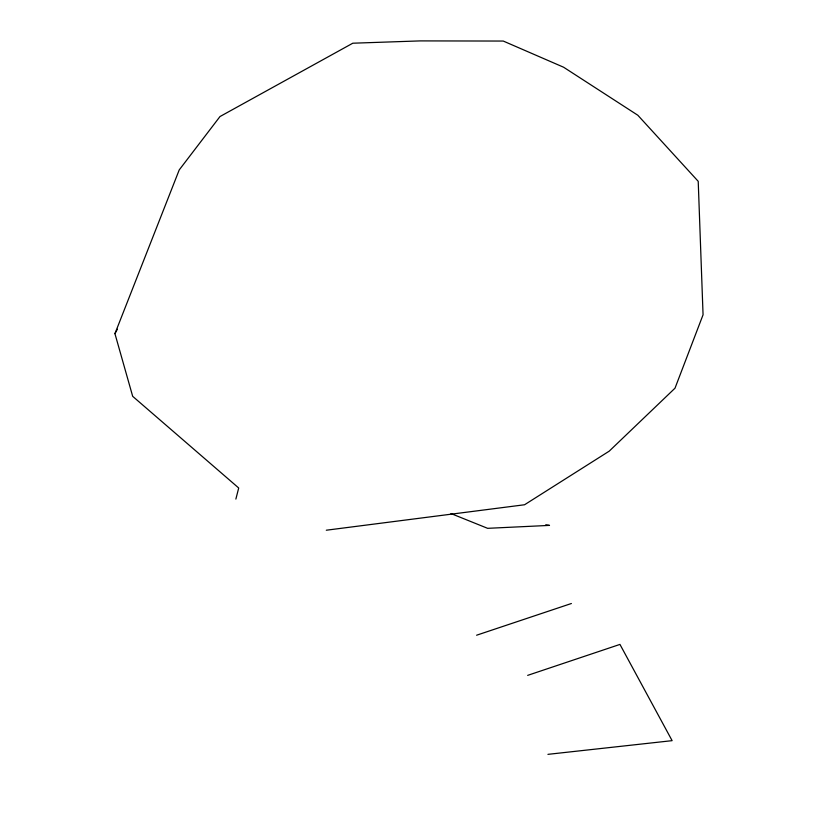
<?xml version="1.0" encoding="UTF-8"?>
<svg xmlns="http://www.w3.org/2000/svg" width="818" height="818" viewBox="0 0 818 818"><rect width="100%" height="100%" fill="white"/><g stroke="black" fill="none" stroke-linecap="round" stroke-linejoin="round"><path stroke-width="1.23" d="M235.87 499.092L238.703 487.988L132.68 396.321L114.939 333.662L179.224 169.919L220.001 116.534L352.803 43.211L420.196 40.9L503.264 41.053L563.592 67.219L637.835 115.246L698.214 181.32L703.061 314.787L675.003 388.192L609.216 451.158L524.553 504.757L326.3 530.217M114.939 333.662L117.383 329.194M476.597 635.218L571.393 603.51M527.661 675.371L619.952 644.41L672.12 740.658L547.927 754.349M545.759 524.767L549.512 525.391L487.63 528.326L450.943 513.54"/></g></svg>
